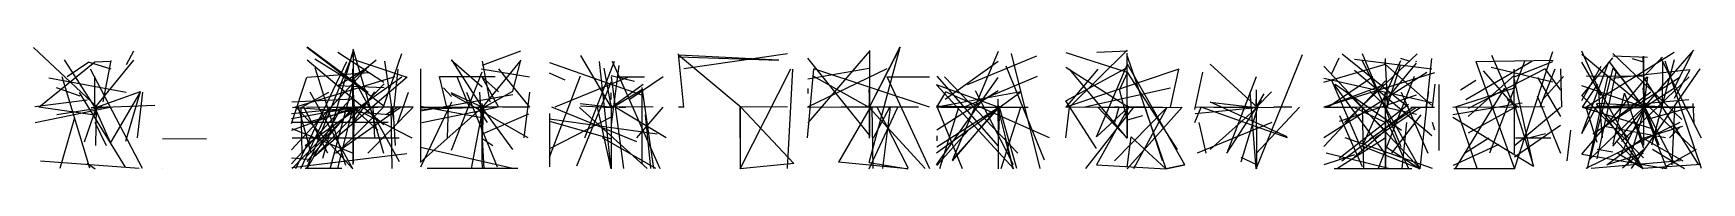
# Model space of a CAD drawing. Header units: metres. Extents: x 0 to 54.4, y -4.2 to 2.
# Drawn here: x 27.28 to 54.4, y 0 to 1.98 of the extents above; entities that cross this region are included whole.
import ezdxf

# ---------------------------------------------------------------- set-up
doc = ezdxf.new("R2010")
doc.units = ezdxf.units.M

msp = doc.modelspace()

# ---------------------------------------------------------------- linework, layer by layer
at = {"layer": 'MCD_Layer_0'}
for p, q in [((27.275403, 1.978485), (28.311932, 1.005768)), ((28.902295, 1.92099), (28.785138, 1.694458)), ((31.72348, 1.981659), (32.973541, 1.027954)), ((32.721619, 1.241638), (31.727417, 1.981659)), ((32.473511, 1.932983), (31.977386, 0.166138)), ((32.223511, 1.904053), (32.973541, 1.411957)), ((32.97348, 0.245972), (32.473511, 1.950073)), ((32.477386, 1.915039), (32.477356, 0.612885)), ((35.196588, 1.92099), (34.571649, 1.687195)), ((40.865912, 1.912659), (39.869818, 0.74942)), ((40.865942, 0.103882), (41.369849, 1.981903)), ((41.365942, 1.981903), (40.865942, 1)), ((41.369849, 1.981903), (40.865942, 1)), ((40.869696, 1.927856), (40.869788, 0.524323)), ((42.96405, 1.911865), (42.217896, 0.145874)), ((45.060266, 1.9375), (44.122156, 1.005798)), ((45.066064, 1.918823), (44.566003, 1.89682)), ((51.356482, 0), (51.981512, 1.911591)), ((52.770996, 1.196198), (52.45462, 1.91748)), ((54.26709, 1.937805), (53.45462, 1)), ((53.95462, 1.312683), (54.270996, 1.937805)), ((27.364941, 1.005798), (28.275403, 1.742188)), ((27.777295, 1.778778), (28.277325, 1)), ((27.824048, 1.505768), (28.179395, 1.74408)), ((28.16499, 1.74408), (28.534528, 1.630798)), ((28.201276, 1.630737), (29.045392, 0.009735)), ((28.275403, 1.742188), (28.534528, 1.755798)), ((28.90614, 1.769989), (28.277325, 1)), ((28.535138, 1.764862), (28.402295, 1.093597)), ((31.473541, 0.307098), (32.72348, 1.667877)), ((31.540375, 0.001892), (32.374634, 1.751862)), ((32.471619, 1.875), (31.716827, 0.005798)), ((32.971619, 0.718475), (31.727386, 1.772461)), ((31.852356, 1.79306), (32.473541, 1.404968)), ((31.852417, 1.653259), (32.348541, 0.056793)), ((32.223541, 1.356018), (32.727417, 1.667877)), ((32.471619, 1.787964), (33.348511, 1.493866)), ((32.487244, 1), (32.471619, 1.632751)), ((32.47348, 1.65152), (32.473511, 0.707123)), ((32.473511, 1.68457), (32.477356, 1)), ((32.84845, 1.772675), (32.473541, 1.459839)), ((33.259583, 1.876892), (32.965485, 1.001923)), ((33.139496, 0.751923), (32.988434, 1.755798)), ((33.571588, 1.630585), (33.571649, 0.099182)), ((34.069727, 1.779175), (34.571619, 1.335999)), ((34.071619, 1.778778), (34.571649, 1)), ((34.553796, 1.630737), (35.339716, 1.501923)), ((35.200464, 1.769989), (34.571649, 1)), ((34.571649, 1.757599), (34.696619, 1.093597)), ((34.836115, 1.630798), (35.339716, 1.001923)), ((35.069727, 1.266388), (35.200525, 1.769989)), ((37.169727, 1.201599), (35.673633, 1.72879)), ((36.169696, 1.847778), (36.669757, 1)), ((36.239429, 0.501892), (36.726215, 1.755798)), ((36.667834, 0), (36.480609, 1.751862)), ((36.548633, 1.642975), (36.669757, 1)), ((36.794727, 1.684601), (36.669757, 0.723175)), ((36.685443, 1.755768), (37.463824, 0.001923)), ((37.849927, 1.005798), (37.765942, 1.876923)), ((38.781567, 1), (37.765942, 1.855988)), ((37.765942, 1.823975), (39.39671, 1.769989)), ((39.392804, 1.769989), (37.767865, 1.855988)), ((39.535931, 1.876923), (37.849927, 1.630798)), ((38.765942, 0), (39.589917, 1.630768)), ((39.86405, 1.803741), (40.869849, 0.544647)), ((41.151801, 1.630798), (39.864081, 1.001923)), ((39.865759, 1.465027), (40.865942, 1.639679)), ((41.845953, 1.001892), (39.967932, 1.630798)), ((42.962158, 1.75), (42.099854, 1.130798)), ((42.464081, 1.375397), (43.592957, 1.841919)), ((43.714081, 0.137695), (43.092957, 1.672729)), ((43.645874, 0.001923), (43.179962, 1.880798)), ((45.083704, 1), (44.060266, 1.651794)), ((44.062128, 1.895142), (45.062128, 1.575562)), ((44.062158, 1.108063), (45.062158, 1.652191)), ((44.562189, 0.521881), (45.066064, 1.704071)), ((45.060266, 0.546875), (45.061945, 1.885101)), ((45.062158, 1.839233), (45.691034, 0)), ((45.999689, 0.06189), (45.066064, 1.704071)), ((47.181812, 1), (46.408374, 1.703979)), ((47.160266, 0), (47.910297, 1.86319)), ((48.256482, 1.414001), (49.258344, 1.708069)), ((49.82478, 0), (48.258405, 1.673676)), ((48.383374, 1.5448), (48.508405, 1.808685)), ((48.554822, 1.876892), (49.632886, 1.001923)), ((48.595227, 0.751892), (49.776471, 1.876923)), ((48.758405, 1.786469), (50.01228, 1.628204)), ((48.883374, 1.879791), (49.508405, 0.364349)), ((48.883374, 1.765991), (49.258405, 1)), ((48.883405, 0.362823), (49.51228, 1.769012)), ((49.256482, 1.698822), (49.258344, 1.798645)), ((49.256482, 1.75), (49.29176, 1.005798)), ((49.758374, 1.720856), (49.258374, 1.119904)), ((50.008313, 1.035278), (49.26228, 1.701416)), ((49.279919, 1), (49.506482, 1.690308)), ((49.506482, 1.806488), (49.63728, 1.763611)), ((49.751691, 1.751923), (49.76936, 1.755798)), ((50.006482, 1.799896), (49.820874, 0)), ((51.637579, 1.751923), (50.566565, 1.126862)), ((51.856451, 1.627991), (50.606512, 0.981567)), ((50.72959, 1.75238), (51.985388, 1.769989)), ((50.731512, 1.75238), (51.360388, 0)), ((51.519965, 1.751923), (50.950568, 0.251862)), ((50.97959, 1.657166), (51.981482, 1.416992)), ((50.981482, 1.855774), (51.356512, 1)), ((51.35459, 1.5), (51.981757, 1.751862)), ((52.10697, 1.630798), (52.124579, 1.001923)), ((53.476135, 1), (52.452698, 1.865479)), ((52.45459, 1.191254), (52.95459, 1.807281)), ((52.45462, 0.572998), (52.892059, 1.743195)), ((52.76709, 1.196198), (52.45462, 1.740082)), ((52.45462, 1.112885), (52.76709, 1.671997)), ((53.95459, 1.898499), (52.51709, 1)), ((52.95459, 1.639862), (52.583496, 0.150818)), ((52.895966, 1.743195), (53.45462, 1)), ((52.95459, 1.881683), (54.07959, 0.802826)), ((52.95462, 1.843079), (53.520996, 1.822815)), ((52.95462, 1.639862), (53.145996, 1.424591)), ((54.370178, 1.630798), (53.255524, 0.001892)), ((53.270905, 1.799988), (53.45462, 1.743591)), ((53.476135, 1), (53.452698, 1.830505)), ((53.452698, 1.5), (53.765381, 1.818298)), ((53.458435, 0.382202), (53.458466, 1.838623)), ((53.95459, 1.775085), (53.583496, 0.384033)), ((53.729584, 1.814392), (54.390503, 0.501923)), ((53.76474, 1.001892), (53.772003, 1.751892)), ((54.400757, 0.001892), (53.806976, 1.755798)), ((28.785138, 1.24646), (27.527295, 1.476379)), ((28.195782, 0.009705), (27.742719, 1.501862)), ((28.275403, 1.023438), (28.275403, 1.507812)), ((31.471619, 0.735901), (31.72348, 1.494659)), ((31.526398, 1.001892), (33.156189, 1.505737)), ((31.694092, 0.380768), (33.264679, 1.501923)), ((31.727417, 1.494659), (32.723541, 1.570435)), ((31.84848, 0.197601), (32.977417, 1.387512)), ((33.352417, 1.493866), (31.848541, 0.197601)), ((32.473541, 1.404968), (32.102386, 0.015015)), ((32.471619, 1.023438), (32.471619, 1.5)), ((32.495056, 1), (32.471619, 1.404968)), ((32.495056, 1), (32.471619, 1.404968)), ((32.473511, 1.477173), (33.22345, 0.11557)), ((33.139496, 1.001923), (33.209045, 1.626862)), ((33.999323, 1.001892), (33.880151, 1.505768)), ((34.785699, 1.501892), (33.883722, 1.501892)), ((34.071558, 0.304779), (34.571619, 1.580811)), ((34.3677, 1.001892), (34.164941, 1.501862)), ((34.569727, 1.5), (34.836115, 1.255798)), ((34.569727, 1.5), (34.836115, 1.005798)), ((35.923633, 1.444183), (35.669757, 1.557587)), ((35.669757, 0.187195), (36.173602, 1.517578)), ((36.964618, 1.501892), (35.75423, 1.001892)), ((36.667834, 1.417603), (36.107196, 0.038879)), ((36.667834, 1.5), (36.869434, 0.005798)), ((36.667834, 1), (37.191058, 1.380768)), ((36.669757, 1.523224), (37.048602, 1.427795)), ((36.778217, 1.501892), (37.212634, 1.501892)), ((37.51723, 1.501923), (36.961414, 1.126892)), ((39.535931, 0.001923), (39.62193, 1.626862)), ((39.864081, 0.501923), (39.968146, 1.626892)), ((40.86405, 1), (39.967932, 1.505798)), ((41.151801, 1.505798), (41.845953, 0.001892)), ((41.152289, 1.501892), (41.845953, 1.501892)), ((41.962158, 0.061951), (42.96402, 1.486908)), ((42.977783, 1), (41.962158, 1.371765)), ((41.962158, 1.371399), (43.217957, 0.000061)), ((41.967896, 1.509369), (42.96405, 0.368164)), ((43.283966, 0.255798), (42.089996, 1.501892)), ((43.597565, 1.505798), (42.40921, 1.001892)), ((44.582361, 1.626892), (44.060266, 1.001923)), ((45.901025, 1.626862), (44.060266, 1.001923)), ((45.060266, 0.5), (44.122339, 1.626892)), ((45.066064, 1.575562), (44.937097, 1.291779)), ((45.062158, 1.575562), (45.874597, 0.310883)), ((45.764337, 1.001892), (45.901025, 1.626862)), ((46.160297, 0.967987), (46.289142, 1.576782)), ((47.158374, 1.5), (46.678363, 0.255768)), ((49.930157, 1.568298), (48.256482, 0.501923)), ((50.056378, 1.564392), (48.256482, 1.001923)), ((48.258374, 0.363617), (49.258374, 1.436707)), ((50.01225, 1.077606), (48.258405, 1.472351)), ((49.256482, 1.375), (48.266522, 1.005798)), ((48.321698, 1.001892), (49.055615, 1.505737)), ((48.881482, 0.295624), (48.38728, 1.4422)), ((49.256482, 0.25), (48.428418, 1.376892)), ((48.440503, 1.380798), (49.520093, 0.626923)), ((50.01225, 0.538818), (48.758374, 1.603271)), ((49.728833, 1.505768), (49.141309, 0.001892)), ((50.06297, 1.380798), (50.020093, 1.001923)), ((50.131482, 0.29834), (50.133374, 1.376404)), ((50.731512, 1.439575), (50.481482, 1.280182)), ((50.606482, 0.85199), (51.360358, 1.526398)), ((51.378027, 1), (50.85459, 1.595154)), ((51.35459, 1.023438), (51.35459, 1.625)), ((51.66709, 0.039795), (51.360388, 1.456024)), ((51.731451, 1.489594), (52.106512, 0.853577)), ((52.011755, 1.626892), (51.771582, 1.001923)), ((51.810614, 1.126862), (52.156592, 1.505798)), ((51.856512, 1.627167), (52.106451, 1.28299)), ((52.45462, 0.238037), (53.51709, 1.498016)), ((52.708618, 1.380798), (52.456726, 1.001892)), ((53.45462, 1.506287), (52.520996, 1.513)), ((52.870422, 1.501862), (52.538239, 0.005798)), ((52.630646, 0.568298), (54.054291, 1.501923)), ((53.452698, 0), (52.690735, 1.376892)), ((52.70462, 0.160034), (53.01709, 1.601593)), ((54.20459, 1.616058), (52.95459, 1.471283)), ((53.09729, 0.443268), (54.195892, 1.501923)), ((53.14209, 1.424591), (53.45462, 1)), ((53.452698, 1.5), (53.765381, 1.005798)), ((53.452698, 1.5), (54.351196, 0.064392)), ((53.454559, 1.603638), (53.454559, 0.710541)), ((53.520996, 1.498016), (53.45462, 1)), ((54.208496, 1.616058), (53.95459, 1.147888)), ((28.152264, 1.119171), (27.300763, 1.00824)), ((28.035138, 1.185638), (27.652295, 1.321777)), ((28.775403, 0.026825), (28.027295, 1.245972)), ((28.291028, 1), (29.01759, 1.259125)), ((29.01759, 1.259125), (28.531201, 0.429596)), ((28.781171, 0.448395), (29.019482, 1.259125)), ((28.969861, 0.501892), (29.054181, 1.251923)), ((31.47348, 0.078308), (32.47348, 1.182739)), ((32.473511, 1.136841), (31.477417, 1.0867)), ((31.643188, 1.001892), (32.077057, 1.251862)), ((32.471619, 0), (31.778717, 1.251862)), ((32.221619, 1.356018), (32.977417, 1.328308)), ((32.471619, 0.75), (32.827637, 1.255798)), ((32.471619, 1.023438), (32.471619, 1.25)), ((32.477417, 1.182739), (32.47345, 1)), ((32.47348, 0.245178), (32.473511, 1.255676)), ((32.47348, 0.782318), (32.47348, 1.111664)), ((32.477295, 1.199158), (32.473511, 0.09024)), ((33.202057, 0.755798), (33.375671, 1.251923)), ((34.071619, 1.088776), (33.571619, 0.023987)), ((33.571649, 0.945587), (35.071588, 1.213593)), ((34.071649, 1.177582), (33.946619, 1.321777)), ((34.585352, 1), (34.069727, 1.237579)), ((35.321619, 0.504791), (34.071619, 1.215973)), ((34.819727, 0.023193), (34.321619, 1.245972)), ((34.528101, 1.251831), (34.600122, 0.001923)), ((34.593164, 1), (35.069727, 1.266388)), ((35.256921, 0.501892), (35.348505, 1.251923)), ((36.667834, 1.131195), (36.669727, 1.238434)), ((36.691272, 1), (37.167834, 1.293579)), ((37.167834, 1.296783), (37.169727, 0.086395)), ((37.169757, 1.326385), (37.357227, 0.00589)), ((39.869849, 1.310699), (39.865942, 1.225342)), ((40.879675, 1), (40.86405, 1.288239)), ((40.865912, 1.3125), (40.865759, 0.925781)), ((43.333557, 1.255798), (41.962219, 1.001923)), ((43.333923, 1.251892), (41.962219, 0.251923)), ((42.108032, 1.251892), (41.962219, 1.001923)), ((41.96405, 0.633148), (42.96402, 1.27652)), ((43.798462, 0.501923), (42.108246, 1.255798)), ((43.21405, 0.064911), (42.592957, 1.272705)), ((42.967834, 0.407562), (42.96402, 1.134888)), ((44.562128, 0.329956), (44.062128, 1.108063)), ((45.764337, 1.314392), (44.370966, 1.005798)), ((45.066064, 0.792145), (44.937128, 1.291779)), ((46.410236, 1.087982), (47.160297, 1)), ((47.660266, 0.519989), (46.414142, 1.087982)), ((46.678363, 0.251862), (47.246356, 1.126923)), ((47.158374, 0.005524), (47.059558, 1.251892)), ((47.158374, 1), (47.158374, 1.130524)), ((47.160266, 1), (47.408374, 1.254395)), ((47.160297, 1.287201), (47.164172, 0)), ((47.160297, 1), (47.288898, 1.224396)), ((49.758374, 1.199097), (48.508374, 0.770813)), ((49.256482, 0.625), (48.619305, 1.255798)), ((49.279919, 1), (49.006482, 1.268066)), ((49.256482, 1.023438), (49.256482, 1.25)), ((49.515668, 1.251923), (49.94679, 0.251892)), ((49.957898, 1.255737), (49.917371, 1.005798)), ((51.194556, 1.314362), (50.394385, 0.001892)), ((51.35459, 1.3125), (50.394385, 1.005798)), ((51.239417, 1.130737), (51.431189, 1.001923)), ((51.35459, 1.015625), (51.35459, 1.3125)), ((51.35459, 1.023438), (51.35459, 1.25)), ((52.110388, 0.247986), (51.731482, 1.186798)), ((53.476135, 1), (52.452698, 1.354279)), ((52.458496, 1.191254), (53.45459, 0.177948)), ((52.787445, 0.505798), (52.727509, 1.251892)), ((54.19278, 1.126892), (52.836731, 1.001892)), ((53.57251, 1.251923), (52.839844, 0.693298)), ((53.14209, 1.232391), (52.95462, 0.399231)), ((53.145996, 1.232391), (53.45462, 0.334747)), ((53.476135, 1), (53.452698, 1.319305)), ((53.476135, 1), (53.452698, 1.119629)), ((53.476135, 1), (53.452698, 1.119629)), ((53.958405, 1.312683), (53.458496, 0.990967)), ((27.302228, 0.751892), (28.521375, 1.001923)), ((28.275403, 0.875), (27.364941, 1.005798)), ((28.488995, 1.009735), (27.654736, 0.876862)), ((27.944592, 0.830017), (27.707013, 0.005707)), ((28.29884, 1), (28.103528, 0.43161)), ((28.45274, 1.005768), (28.216199, 0.99408)), ((28.275403, 1.039062), (28.279309, 1)), ((28.275403, 1.007812), (28.275403, 1.039062)), ((28.275403, 1.039062), (28.279309, 1)), ((28.275403, 1.007812), (28.275403, 1.039062)), ((28.314465, 1.003906), (28.275403, 1.023438)), ((28.275403, 1.007812), (28.275403, 1.023438)), ((28.275403, 1.023438), (28.279309, 1)), ((28.314465, 1.003906), (28.275403, 1.023438)), ((28.275403, 1.015625), (28.275403, 0.875)), ((28.394574, 1.001923), (28.275403, 1.007812)), ((28.277295, 1), (28.283215, 1)), ((28.531201, 0.429596), (28.277295, 1)), ((28.277295, 1), (28.283215, 1)), ((28.281171, 0.940796), (28.277295, 1)), ((28.277325, 1), (28.283215, 1)), ((28.279309, 1), (28.291028, 1)), ((28.279309, 1), (28.29884, 1)), ((28.283215, 1), (28.314465, 1.003906)), ((28.283215, 1), (28.314465, 1.003906)), ((28.29884, 1), (28.283215, 0.379333)), ((28.29884, 1), (29.251965, 1.03653)), ((32.495056, 1), (31.471619, 0.622314)), ((31.47345, 0.821411), (32.47348, 1)), ((31.473511, 0.903015), (32.47348, 1)), ((31.486633, 1.001923), (33.134949, 0.876831)), ((32.471619, 0), (31.549927, 1.001862)), ((31.793304, 0.255768), (31.588959, 1.001892)), ((31.624176, 0.001892), (32.093933, 1.001862)), ((31.647675, 0.255768), (31.629761, 1.001892)), ((32.06134, 0.251831), (31.673981, 1.001892)), ((32.471619, 1), (31.716797, 1.001892)), ((32.495056, 1), (31.721619, 0.202362)), ((31.725708, 0.001831), (32.29303, 1.001862)), ((31.727386, 0.11734), (32.473511, 1)), ((32.60791, 1.001892), (31.738892, 0.755768)), ((32.126648, 1.001862), (32.876587, 1.005768)), ((32.190094, 0.255768), (33.24408, 1.001923)), ((32.20752, 0.251862), (32.966278, 1.001923)), ((32.22348, 0.010529), (32.473511, 1)), ((32.227417, 0.010529), (32.473511, 1)), ((32.471619, 1.007812), (32.471619, 1.039062)), ((32.471619, 1.039062), (32.475525, 1)), ((32.471619, 1.039062), (32.475525, 1)), ((32.471619, 1.007812), (32.471619, 1.039062)), ((32.471619, 1.039062), (32.475525, 1)), ((32.471619, 1.007812), (32.471619, 1.039062)), ((32.471619, 1.039062), (32.475525, 1)), ((32.471619, 1.007812), (32.471619, 1.039062)), ((32.471619, 1.039062), (32.475525, 1)), ((32.510681, 1.003906), (32.471619, 1.023438)), ((32.471619, 1.023438), (32.471619, 0.875)), ((32.510681, 1.003906), (32.471619, 1.023438)), ((32.471619, 1.023438), (32.475525, 1)), ((32.510681, 1.003906), (32.471619, 1.023438)), ((32.471619, 1.007812), (32.471619, 1.023438)), ((32.471619, 1.023438), (32.471619, 1)), ((32.471619, 1.023438), (32.471619, 1)), ((32.471619, 1.023438), (32.475525, 1)), ((32.510681, 1.003906), (32.471619, 1.023438)), ((32.471619, 1.023438), (32.471619, 1)), ((32.495056, 1.003906), (32.471619, 1.015625)), ((32.495056, 1.003906), (32.471619, 1.015625)), ((33.386658, 1.005737), (32.471619, 1.007812)), ((32.965485, 1.001923), (32.471619, 1.007812)), ((33.453278, 1.001923), (32.471619, 1.007812)), ((32.948792, 1.001831), (32.471619, 1.007812)), ((33.123138, 1.001892), (32.471619, 1.007812)), ((33.244293, 1.001923), (32.471619, 1.007812)), ((32.966278, 1.001923), (32.471619, 1.007812)), ((32.471619, 1), (32.876587, 0.630768)), ((32.471619, 1), (33.429871, 0.501862)), ((32.495056, 1), (32.471619, 0.267273)), ((32.47348, 1), (32.479431, 1)), ((32.47348, 1), (32.479431, 1)), ((32.473511, 1), (32.479431, 1)), ((32.473511, 1), (32.479431, 1)), ((32.473541, 1), (32.479431, 1)), ((32.473541, 1), (32.479431, 1)), ((32.473541, 1), (32.479431, 1)), ((32.475525, 1), (32.495056, 1)), ((32.475525, 1), (32.495056, 1)), ((32.475525, 1), (32.487244, 1)), ((32.475525, 1), (32.495056, 1)), ((32.475525, 1), (32.487244, 1)), ((32.475525, 1), (32.495056, 1)), ((32.475525, 1), (32.495056, 1)), ((32.479431, 1), (32.510681, 1.003906)), ((32.479431, 1), (32.510681, 1.003906)), ((32.479431, 1), (32.510681, 1.003906)), ((32.479431, 1), (32.510681, 1.003906)), ((32.479431, 1), (32.510681, 1.003906)), ((32.479431, 1), (32.495056, 1.003906)), ((32.479431, 1), (32.510681, 1.003906)), ((32.605774, 1.005737), (32.876587, 1.005768)), ((33.429169, 1.001892), (32.631409, 1.005737)), ((32.713257, 1.005798), (32.654358, 1.001831)), ((32.713257, 0.255798), (33.453278, 1.001923)), ((32.828461, 0.505798), (32.801514, 1.001892)), ((33.202057, 1.005798), (33.008881, 0.876862)), ((33.08551, 1.001892), (33.10437, 0.001892)), ((33.164368, 0.376892), (33.124878, 1.001923)), ((33.569727, 1.001923), (34.635339, 1.005768)), ((34.593164, 1), (33.569727, 0.967987)), ((34.569727, 0.832001), (33.571588, 1.017578)), ((33.571588, 0.106384), (34.571619, 1)), ((33.59292, 0.751892), (34.815698, 1.001923)), ((34.569727, 1), (33.662927, 1.005798)), ((33.999323, 1.001892), (34.569727, 1.007812)), ((34.018121, 1.001892), (34.00332, 0.505707)), ((34.401727, 0.001862), (34.587305, 1.001892)), ((34.490106, 1.001892), (34.655328, 0.751892)), ((34.779352, 1.005768), (34.510522, 1.001892)), ((34.593164, 1), (34.569727, 1.065613)), ((34.569727, 1.039062), (34.573633, 1)), ((34.569727, 1.007812), (34.569727, 1.039062)), ((34.569727, 1.039062), (34.573633, 1)), ((34.569727, 1.007812), (34.569727, 1.039062)), ((34.569727, 1.007812), (34.569727, 1.039062)), ((34.569727, 1.039062), (34.573633, 1)), ((34.569727, 1.007812), (34.569727, 1.039062)), ((34.569727, 1.023438), (34.569727, 1)), ((34.608789, 1.003906), (34.569727, 1.023438)), ((34.569727, 1.023438), (34.569727, 0.5)), ((34.608789, 1.003906), (34.569727, 1.023438)), ((34.608789, 1.003906), (34.569727, 1.023438)), ((34.569727, 1.023438), (34.569727, 1)), ((34.593164, 1.003906), (34.569727, 1.015625)), ((34.593164, 1.003906), (34.569727, 1.015625)), ((35.200311, 1.001923), (34.569727, 1.007812)), ((34.569727, 1), (34.569727, 1.007812)), ((34.593164, 1), (34.569727, 0.595215)), ((34.569727, 1), (34.577539, 1)), ((34.593164, 1), (34.569727, 0.433594)), ((34.569727, 1), (34.577539, 1)), ((34.571619, 1), (34.569727, 0.093201)), ((34.571619, 1), (34.577539, 1)), ((35.071619, 0.313995), (34.571619, 1)), ((34.575494, 0.940796), (34.571619, 1)), ((34.571619, 1), (34.577539, 1)), ((35.325525, 0.889587), (34.571619, 0.563202)), ((34.571649, 1), (34.577539, 1)), ((34.573633, 1), (34.593164, 1)), ((34.573633, 1), (34.585352, 1)), ((34.577539, 1), (34.608789, 1.003906)), ((34.577539, 1), (34.593164, 1.003906)), ((35.348901, 1.001892), (34.905725, 1.001892)), ((36.667834, 0.840027), (35.669696, 0.324768)), ((35.669727, 0.900787), (35.669727, 0.028381)), ((37.085437, 0.439362), (35.706714, 1.001923)), ((36.152698, 1.001831), (37.257434, 0.005798)), ((36.691272, 1), (36.167834, 1.05838)), ((36.173602, 1.028778), (36.669727, 1)), ((36.667834, 0), (36.445422, 1.005768)), ((36.568622, 1.001892), (36.667834, 1.007812)), ((36.667834, 1.039062), (36.671741, 1)), ((36.667834, 1.039062), (36.671741, 1)), ((36.667834, 1.007812), (36.667834, 1.039062)), ((36.667834, 1.007812), (36.667834, 1.039062)), ((36.667834, 1.039062), (36.671741, 1)), ((36.667834, 1.023438), (36.667834, 0)), ((36.667834, 1.023438), (36.667834, 0)), ((36.667834, 1.023438), (36.667834, 1)), ((36.691272, 1.003906), (36.667834, 1.015625)), ((36.691272, 1.003906), (36.667834, 1.015625)), ((36.696613, 1.001892), (36.667834, 1.007812)), ((37.352435, 1.001923), (36.667834, 1.007812)), ((36.669666, 1), (36.675647, 1)), ((36.669727, 1), (36.675647, 1)), ((36.669727, 1), (36.675647, 1)), ((36.669757, 1), (36.675647, 1)), ((36.671741, 1), (36.691272, 1)), ((36.671741, 1), (36.691272, 1)), ((36.671741, 1), (36.691272, 1)), ((36.675647, 1), (36.706897, 1.003906)), ((36.675647, 1), (36.706897, 1.003906)), ((36.675647, 1), (36.706897, 1.003906)), ((37.565417, 0.501892), (36.737415, 1.001892)), ((36.79903, 1.001892), (36.906268, 1.001862)), ((37.085437, 0.501862), (37.515613, 1.001923)), ((37.225421, 0.880798), (37.310809, 0.001923)), ((37.849927, 1.001892), (37.765942, 1.001923)), ((38.765942, 1.023438), (38.769849, 1)), ((38.78938, 1.003906), (38.765942, 1.015625)), ((38.765942, 1.015625), (38.765942, 0)), ((39.535931, 1.001923), (38.765942, 1.007812)), ((38.767865, 1), (38.773755, 1)), ((38.771741, 0), (38.767865, 1)), ((38.767865, 1), (38.773755, 1)), ((38.769849, 1), (38.781567, 1)), ((38.773755, 1), (38.78938, 1.003906)), ((38.773755, 1), (38.78938, 1.003906)), ((38.781567, 1), (39.640942, 0.083984)), ((39.864081, 1.001923), (40.86405, 1.007812)), ((40.879675, 1), (40.36405, 0.104095)), ((41.667792, 1.005798), (40.408698, 1.001862)), ((40.887488, 1), (40.86405, 1.058167)), ((40.86405, 1.039062), (40.867957, 1)), ((40.86405, 1.007812), (40.86405, 1.039062)), ((40.86405, 1.023438), (40.86405, 1)), ((40.86405, 1.023438), (40.867957, 1)), ((40.903113, 1.003906), (40.86405, 1.023438)), ((40.887488, 1.003906), (40.86405, 1.015625)), ((40.86405, 1.015625), (40.86405, 0.5)), ((41.17655, 1.001709), (40.86405, 1.007812)), ((41.17475, 1.001892), (40.86405, 1.007812)), ((40.86405, 0), (41.329077, 1.001892)), ((40.86405, 1), (41.776709, 0.005768)), ((40.865912, 1), (40.871863, 1)), ((40.865912, 0.925781), (40.869696, 0.600647)), ((40.865942, 1), (40.871863, 1)), ((40.865973, 1), (40.871863, 1)), ((40.867957, 1), (40.887488, 1)), ((40.867957, 1), (40.887488, 1)), ((40.867957, 1), (40.879675, 1)), ((40.871863, 1), (40.903113, 1.003906)), ((40.871863, 1), (40.903113, 1.003906)), ((40.871863, 1), (40.887488, 1.003906)), ((40.871863, 1), (40.887488, 1.003906)), ((40.908362, 1.001892), (40.922217, 0.005798)), ((40.933081, 0.501892), (41.201941, 1.001892)), ((41.503729, 0.001862), (40.993872, 1.001892)), ((41.207007, 1.005798), (41.08454, 0.001862)), ((42.985596, 1), (41.962158, 1.023407)), ((41.962219, 1.001923), (42.962158, 1.007812)), ((41.967926, 0.358643), (42.96405, 1)), ((41.971191, 1.001862), (42.377197, 0.005707)), ((42.013794, 0.005768), (42.320801, 1.001892)), ((42.024109, 1.001862), (43.449066, 1.001892)), ((42.977783, 1), (42.212158, 0.145874)), ((42.217957, 0.127838), (42.96405, 1)), ((42.962158, 1), (42.36972, 1.001862)), ((42.499176, 1.001862), (42.962158, 1.007812)), ((42.962158, 1.007812), (42.962158, 1.039062)), ((42.962158, 1.007812), (42.962158, 1.039062)), ((42.962158, 1.039062), (42.966064, 1)), ((42.962158, 1.007812), (42.962158, 1.039062)), ((43.001221, 1.003906), (42.962158, 1.023438)), ((43.001221, 1.003906), (42.962158, 1.023438)), ((43.001221, 1.003906), (42.962158, 1.023438)), ((42.962158, 1.023438), (42.962158, 0)), ((43.001221, 1.003906), (42.962158, 1.023438)), ((42.962158, 1.023438), (42.966064, 1)), ((42.962158, 1.015625), (42.962158, 0.5)), ((42.985596, 1), (42.962158, 0.415039)), ((42.96405, 1), (42.969971, 1)), ((42.964081, 1), (42.969971, 1)), ((43.21405, 0.000061), (42.964081, 1)), ((42.966064, 1), (42.985596, 1)), ((42.969971, 1), (43.001221, 1.003906)), ((42.969971, 1), (42.985596, 1.003906)), ((42.969971, 1), (42.985596, 1.003906)), ((43.265472, 0.001923), (42.985565, 1.005798)), ((43.009857, 0.001892), (43.333923, 1.001892)), ((44.060266, 1.001923), (45.060266, 1.007812)), ((44.060266, 0.501923), (44.122339, 1.001892)), ((44.389459, 0.005768), (45.168329, 1.001892)), ((45.083704, 1), (44.560266, 0.062073)), ((45.075891, 1), (44.560266, 0.521881)), ((45.060266, 0.5), (44.582147, 1.005798)), ((44.607141, 1.001678), (45.945367, 1.001862)), ((44.831537, 1.005737), (45.119775, 1.001862)), ((44.852411, 1.001862), (45.060266, 1.007812)), ((44.923883, 1.005768), (44.852411, 0.751862)), ((45.712457, 1.001892), (44.852411, 0.126862)), ((44.924646, 1.001862), (44.852411, 1.001862)), ((45.060266, 1.015625), (45.060266, 1.0625)), ((45.060266, 1.039062), (45.064172, 1)), ((45.060266, 1.039062), (45.064172, 1)), ((45.060266, 1.039062), (45.064172, 1)), ((45.060266, 1.007812), (45.060266, 1.039062)), ((45.060266, 1.023438), (45.060266, 0.5)), ((45.060266, 1.007812), (45.060266, 1.023438)), ((45.099329, 1.003906), (45.060266, 1.023438)), ((45.060266, 1.007812), (45.060266, 1.023438)), ((45.060266, 1.023438), (45.060266, 1)), ((45.060266, 1.007812), (45.060266, 1.023438)), ((45.083704, 1.003906), (45.060266, 1.015625)), ((45.060266, 1.015625), (45.060266, 1)), ((45.635828, 1.001831), (45.060266, 1.007812)), ((45.635828, 1.001831), (45.060266, 1.007812)), ((45.060266, 0), (45.955408, 1.001862)), ((45.062097, 1), (45.068079, 1)), ((45.066034, 0.792145), (45.062128, 1)), ((45.062158, 0.792145), (45.062128, 1)), ((45.310266, 0.86438), (45.062128, 0.792145)), ((45.062158, 1), (45.068079, 1)), ((45.062158, 1), (45.068079, 1)), ((45.062189, 1), (45.068079, 1)), ((45.064172, 1), (45.083704, 1)), ((45.064172, 1), (45.075891, 1)), ((45.068079, 1), (45.099329, 1.003906)), ((45.068079, 1), (45.083704, 1.003906)), ((45.068079, 1), (45.099329, 1.003906)), ((45.068079, 1), (45.083704, 1.003906)), ((45.168329, 0.001892), (45.712061, 1.005798)), ((45.635828, 0.126831), (45.352441, 1.001892)), ((46.158374, 1.001923), (47.158374, 1.007812)), ((46.158374, 1.001923), (47.158374, 1.007812)), ((46.158374, 0.751923), (46.262347, 1.001892)), ((46.163898, 0.901184), (47.160266, 1)), ((47.664752, 0.501923), (46.261951, 1.005798)), ((47.173999, 1), (46.408374, 0.311981)), ((46.470355, 1.001892), (47.158374, 1)), ((47.181812, 1), (46.908374, 0.103973)), ((47.158374, 1.007812), (47.158374, 1.039062)), ((47.197437, 1.003906), (47.158374, 1.023438)), ((47.197437, 1.003906), (47.158374, 1.023438)), ((47.158374, 1.007812), (47.158374, 1.023438)), ((47.158374, 1.023438), (47.16228, 1)), ((47.158374, 1), (47.445575, 1.001892)), ((47.862354, 1.001892), (47.158374, 0.25)), ((47.164172, 1), (47.158374, 1)), ((47.160297, 1), (47.166187, 1)), ((47.16228, 1), (47.181812, 1)), ((47.16228, 1), (47.173999, 1)), ((47.166187, 1), (47.197437, 1.003906)), ((47.166187, 1), (47.197437, 1.003906)), ((47.166187, 1), (47.181812, 1.003906)), ((47.735156, 1.001923), (47.445575, 1.001892)), ((48.256482, 1.001923), (49.256482, 1.007812)), ((48.282849, 1.001801), (49.256482, 1.007812)), ((48.508405, 0.171936), (49.633374, 1.050812)), ((48.51228, 0.868011), (48.883374, 0.034821)), ((48.552106, 0.130798), (49.698682, 1.001923)), ((48.620099, 1.001892), (49.256482, 1.007812)), ((49.254681, 0.751862), (48.740887, 1.001892)), ((48.7953, 1.001892), (49.256482, 1.007812)), ((48.877423, 1.001862), (49.256482, 1.007812)), ((48.910687, 0.001862), (48.887006, 1.001862)), ((49.756482, 0.998199), (49.008344, 0.484406)), ((49.093396, 0.501862), (49.830151, 1.005798)), ((49.256482, 1.039062), (49.260388, 1)), ((49.256482, 1.039062), (49.260388, 1)), ((49.256482, 1.039062), (49.260388, 1)), ((49.256482, 1.039062), (49.260388, 1)), ((49.256482, 1.007812), (49.256482, 1.039062)), ((49.256482, 1.039062), (49.260388, 1)), ((49.256482, 1.007812), (49.256482, 1.039062)), ((49.256482, 1.039062), (49.260388, 1)), ((49.256482, 1.023438), (49.256482, 1)), ((49.256482, 1.023438), (49.256482, 0.625)), ((49.256482, 1.023438), (49.256482, 1)), ((49.256482, 1.023438), (49.260388, 1)), ((49.256482, 1.023438), (49.256482, 0)), ((49.295544, 1.003906), (49.256482, 1.023438)), ((49.256482, 1.023438), (49.256482, 0)), ((49.295544, 1.003906), (49.256482, 1.023438)), ((49.256482, 1.023438), (49.256482, 0.25)), ((49.256482, 1.007812), (49.256482, 1.023438)), ((49.258344, 1), (49.264294, 1)), ((49.26225, 0.859314), (49.258344, 0.011963)), ((49.258374, 1), (49.264294, 1)), ((49.76225, 0.884827), (49.258374, 1)), ((49.258405, 1), (49.264294, 1)), ((49.258405, 1), (49.264294, 1)), ((49.82478, 0), (49.258405, 1)), ((49.258405, 1), (49.264294, 1)), ((49.258405, 1), (49.264294, 1)), ((49.260388, 1), (49.279919, 1)), ((49.260388, 1), (49.279919, 1)), ((49.260388, 1), (49.279919, 1)), ((49.260388, 1), (49.279919, 1)), ((49.262219, 1), (49.264294, 1)), ((49.633282, 0.01004), (49.26228, 0.836914)), ((49.264294, 1), (49.295544, 1.003906)), ((49.264294, 1), (49.295544, 1.003906)), ((49.264294, 1), (49.295544, 1.003906)), ((49.264294, 1), (49.295544, 1.003906)), ((49.362469, 0.251923), (49.841168, 0.876892)), ((49.670483, 1.001862), (49.964551, 1.001892)), ((49.955304, 1.001862), (50.055127, 1.001862)), ((50.35459, 0.884827), (51.485327, 1.076599)), ((50.35459, 1.001923), (51.35459, 1.007812)), ((50.356482, 0.839966), (51.668951, 0.039795)), ((50.752173, 0.005768), (50.408972, 1.001892)), ((50.602576, 1.001892), (51.35459, 1.007812)), ((50.610297, 0.584381), (51.356482, 1)), ((51.194556, 1.001862), (51.35459, 1.007812)), ((51.35459, 1.039062), (51.358496, 1)), ((51.35459, 1.039062), (51.358496, 1)), ((51.35459, 1.007812), (51.35459, 1.039062)), ((51.35459, 1.039062), (51.358496, 1)), ((51.35459, 1.007812), (51.35459, 1.039062)), ((51.35459, 1.007812), (51.35459, 1.023438)), ((51.35459, 1.023438), (51.358496, 1)), ((51.393652, 1.003906), (51.35459, 1.023438)), ((51.35459, 1.023438), (51.35459, 1)), ((51.35459, 1.015625), (51.35459, 0.25)), ((51.378027, 1.003906), (51.35459, 1.015625)), ((51.378027, 1.003906), (51.35459, 1.015625)), ((51.844183, 1.001923), (51.35459, 1.007812)), ((51.35459, 0.375), (52.10697, 1.005798)), ((51.356451, 1), (51.362402, 1)), ((51.356451, 1), (51.362402, 1)), ((51.356512, 1), (51.362402, 1)), ((51.356512, 1), (51.362402, 1)), ((51.358496, 1), (51.378027, 1)), ((51.362402, 1), (51.393652, 1.003906)), ((51.362402, 1), (51.378027, 1.003906)), ((51.362402, 1), (51.378027, 1.003906)), ((51.370215, 1), (51.66709, 0.039795)), ((52.454559, 0.572998), (52.704559, 1.027252)), ((52.456177, 1.001923), (53.572327, 0.661957)), ((52.467682, 1.001923), (53.452698, 1.007812)), ((52.51709, 1), (53.45462, 1)), ((52.70459, 0.426727), (52.520996, 1)), ((52.520996, 1), (53.45462, 1)), ((52.57959, 0.150818), (53.45459, 1)), ((53.452698, 0), (52.690735, 1.064392)), ((52.708466, 1.027252), (53.45459, 1)), ((52.708618, 1.068298), (53.950714, 1.001923)), ((52.764923, 1.001862), (54.291321, 1.005707)), ((52.851929, 0.876892), (53.213104, 0.501892)), ((53.476135, 1), (52.952698, 0.369232)), ((53.09729, 0.255768), (53.47995, 1.001892)), ((54.196289, 1.005768), (53.163239, 1.001862)), ((53.476135, 1), (53.202698, 0.067627)), ((53.729584, 1.001892), (53.443665, 1.001831)), ((53.452698, 1.007812), (53.452698, 1.039062)), ((53.452698, 1.007812), (53.452698, 1.039062)), ((53.452698, 1.007812), (53.452698, 1.039062)), ((53.452698, 1.007812), (53.452698, 1.039062)), ((53.452698, 1.007812), (53.452698, 1.039062)), ((53.452698, 1.007812), (53.452698, 1.039062)), ((53.452698, 1.007812), (53.452698, 1.039062)), ((53.452698, 1.007812), (53.452698, 1.039062)), ((53.452698, 1.007812), (53.452698, 1.039062)), ((53.49176, 1.003906), (53.452698, 1.023438)), ((53.49176, 1.003906), (53.452698, 1.023438)), ((53.49176, 1.003906), (53.452698, 1.023438)), ((53.49176, 1.003906), (53.452698, 1.023438)), ((53.49176, 1.003906), (53.452698, 1.023438)), ((53.49176, 1.003906), (53.452698, 1.023438)), ((53.49176, 1.003906), (53.452698, 1.023438)), ((53.49176, 1.003906), (53.452698, 1.023438)), ((53.49176, 1.003906), (53.452698, 1.023438)), ((53.49176, 1.003906), (53.452698, 1.023438)), ((53.643951, 1.001892), (53.452698, 1.007812)), ((53.685089, 1.001923), (53.452698, 1.007812)), ((53.685089, 1.001923), (53.452698, 1.007812)), ((53.643951, 1.001892), (53.452698, 1.007812)), ((54.068756, 1.001892), (53.452698, 1.007812)), ((53.648895, 1.001923), (53.452698, 1.007812)), ((54.252686, 1.001923), (53.452698, 1.007812)), ((53.648895, 1.001923), (53.452698, 1.007812)), ((54.068756, 1.001892), (53.452698, 1.007812)), ((53.45459, 0.990967), (53.454529, 1)), ((53.833496, 0.004028), (53.45459, 1)), ((53.456604, 1), (53.476135, 1)), ((53.456604, 1), (53.476135, 1)), ((53.456604, 1), (53.476135, 1)), ((53.456604, 1), (53.476135, 1)), ((53.456604, 1), (53.476135, 1)), ((53.456604, 1), (53.476135, 1)), ((53.456604, 1), (53.476135, 1)), ((53.456604, 1), (53.476135, 1)), ((53.456604, 1), (53.476135, 1)), ((53.46051, 1), (53.49176, 1.003906)), ((53.46051, 1), (53.49176, 1.003906)), ((53.46051, 1), (53.49176, 1.003906)), ((53.46051, 1), (53.49176, 1.003906)), ((53.46051, 1), (53.49176, 1.003906)), ((53.46051, 1), (53.49176, 1.003906)), ((53.46051, 1), (53.49176, 1.003906)), ((53.46051, 1), (53.49176, 1.003906)), ((53.46051, 1), (53.49176, 1.003906)), ((53.46051, 1), (53.49176, 1.003906)), ((53.476135, 1), (53.952698, 0.085541)), ((53.476135, 1), (53.702698, 0.387146)), ((53.5513, 1.001923), (54.283203, 0.314392)), ((54.238892, 1.001923), (53.572327, 0.818207)), ((53.923981, 0.064392), (53.965698, 1.001923)), ((54.259979, 1.064392), (54.275513, 0.751923)), ((28.275403, 0.757812), (28.461041, 0.376892)), ((31.477356, 0.655029), (32.47348, 0.254089)), ((33.042053, 0.755798), (31.482147, 0.751892)), ((32.20752, 0.751862), (31.482147, 0.001892)), ((35.667834, 0.777588), (36.673602, 0.484863)), ((35.669727, 0.812775), (37.419696, 0.571594)), ((42.467926, 0.620636), (41.96405, 0.051636)), ((47.412769, 0.755798), (46.199146, 0.251892)), ((46.225574, 0.751892), (46.341144, 0.251892)), ((49.26228, 0.620941), (48.758344, 0.188965)), ((49.604688, 0.751923), (49.524548, 0.005798)), ((50.065167, 0.626892), (50.022473, 0.751923)), ((52.106421, 0.703186), (51.356482, 0.190491)), ((51.860388, 0.567993), (51.606482, 0.503204)), ((52.26618, 0.626892), (52.210364, 0.126923)), ((54.046356, 0.751892), (52.520325, 0.001892)), ((53.815308, 0.501923), (52.82193, 0.689392)), ((53.45459, 0.416748), (53.333496, 0.760406)), ((53.452698, 0.5), (54.09256, 0.693298)), ((54.057587, 0.689392), (53.877289, 0.501923)), ((29.373511, 0.492188), (30.091711, 0.485352)), ((31.484161, 0.501892), (33.221161, 0.501892)), ((32.477386, 0.070557), (32.473511, 0.321686)), ((35.071619, 0.000793), (33.571619, 0.347168)), ((34.569727, 0.5), (34.747308, 0.376892)), ((37.396625, 0.001892), (36.527026, 0.505768)), ((36.669727, 0.521606), (36.669727, 0.108002)), ((41.967865, 0.537018), (41.96402, 0.456421)), ((43.069855, 0.501892), (43.203522, 0.001892)), ((45.062158, 0.027344), (45.124628, 0.522095)), ((45.124689, 0.522095), (45.687158, 0)), ((49.256482, 0.5), (48.480267, 0.001862)), ((50.025494, 0.001923), (48.603314, 0.505798)), ((49.820874, 0), (48.883405, 0.36673)), ((49.258405, 0.360352), (49.820874, 0)), ((51.10459, 0.397583), (50.360358, 0.054382)), ((50.545081, 0.255707), (50.938971, 0.501892)), ((51.375769, 0.501923), (51.949744, 0.501862)), ((52.70459, 0.316833), (52.95459, 0.274811)), ((52.861938, 0.064392), (53.452698, 0.501923)), ((53.452698, 0), (53.025696, 0.439362)), ((53.114655, 0.014984), (53.45462, 0.312225)), ((53.452698, 0.5), (54.09256, 0.130798)), ((53.600586, 0.318298), (54.124695, 0.001923)), ((53.760712, 0.001923), (54.318176, 0.318298)), ((27.389111, 0.126862), (28.995587, 0.009735)), ((28.150403, 0.089539), (28.281201, 0)), ((29.373572, 0), (29.373511, 0)), ((31.471619, 0.176056), (31.727386, 0.158142)), ((33.348511, 0.245209), (31.477417, 0.012543)), ((32.291443, 0.001862), (31.694092, 0.005768)), ((35.150537, 0.001862), (33.676111, 0.001892)), ((35.046106, 0.001923), (34.537714, 0.001862)), ((34.569727, 0.093201), (34.575525, 0)), ((39.640942, 0.083984), (38.767834, 0)), ((41.490942, 0.000031), (40.365973, 0.104095)), ((40.86405, 0.103882), (41.494849, 0.000031)), ((44.560266, 0.062073), (45.687158, 0)), ((45.997766, 0.06189), (45.691064, 0)), ((45.691064, 0), (45.999689, 0.06189)), ((47.158374, 0.0672), (46.914172, 0.18277)), ((48.758374, 0.223785), (48.258344, 0.065216)), ((49.307294, 0.001923), (48.294019, 0.251892)), ((48.426923, 0.001831), (49.69093, 0.001892)), ((50.369788, 0.005768), (51.361975, 0.001923)), ((52.45459, 0.238037), (53.82959, 0.004028)), ((54.057587, 0.126892), (52.603516, 0.001892)), ((53.452698, 0.25), (52.879425, 0.068298)), ((53.452698, 0), (53.025696, 0.251862)), ((54.386169, 0.068298), (53.452698, 0.001923))]:
    msp.add_line(p, q, dxfattribs=at)

doc.saveas('drawing.dxf')
